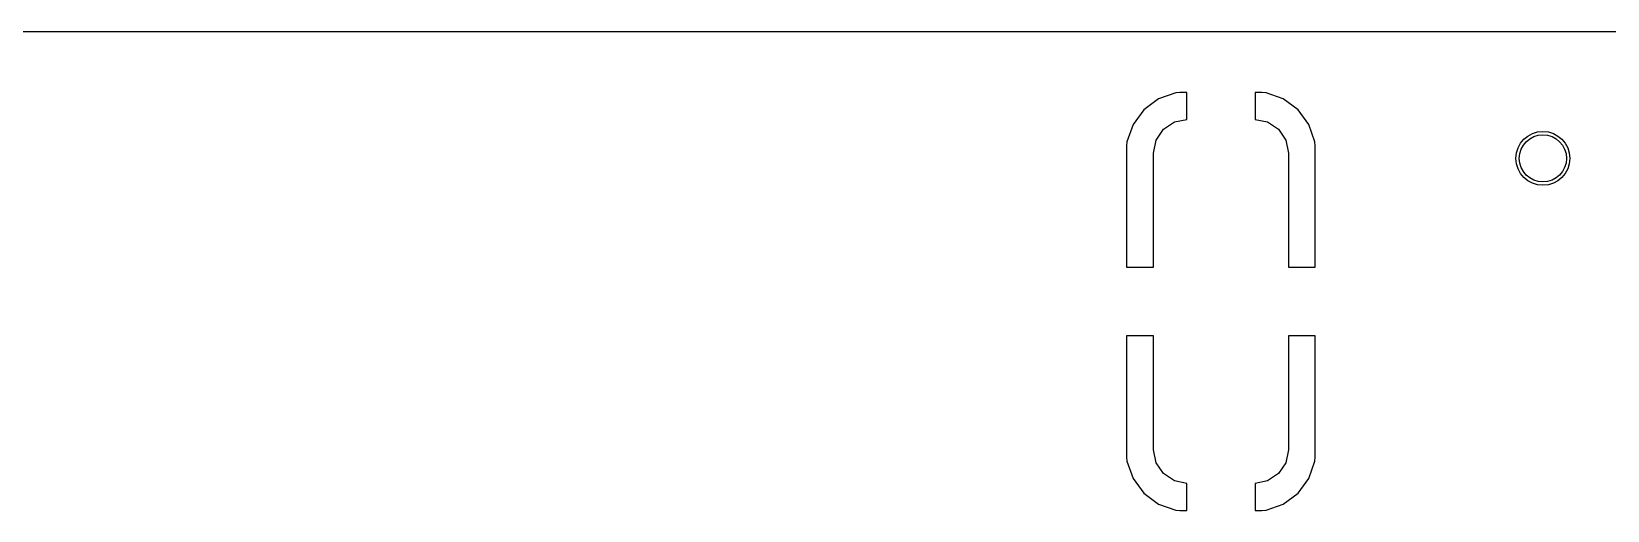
# Model space of a CAD drawing. Extents: x 4.82 to 6.81, y -4.86 to -2.87.
# Drawn here: x 5.4126 to 5.8729, y -3.0128 to -2.873 of the extents above; entities that cross this region are included whole.
import ezdxf

# ---------------------------------------------------------------- set-up
doc = ezdxf.new("R2010")
doc.units = 0
doc.header["$MEASUREMENT"] = 0
doc.layers.add('BLACK', color=7, linetype='CONTINUOUS')

msp = doc.modelspace()

# ---------------------------------------------------------------- linework, layer by layer
at = {"layer": 'BLACK', "linetype": 'CONTINUOUS'}
for p, q in [((4.82646, -2.87297), (6.80335, -2.87297)), ((5.74177, -2.89262), (5.73747, -2.8958)), ((5.74681, -2.89086), (5.74177, -2.89262)), ((5.748, -2.89075), (5.74681, -2.89086)), ((5.74998, -2.89075), (5.748, -2.89075)), ((5.748, -2.89075), (5.748, -2.89075)), ((5.74998, -2.89865), (5.74998, -2.89075)), ((5.74998, -2.89075), (5.74998, -2.89075)), ((5.77196, -2.89075), (5.76998, -2.89075)), ((5.76998, -2.89075), (5.76998, -2.89075)), ((5.76998, -2.89075), (5.76998, -2.89865)), ((5.77315, -2.89086), (5.77196, -2.89075)), ((5.77819, -2.89262), (5.77315, -2.89086)), ((5.77315, -2.89086), (5.77315, -2.89086)), ((5.78249, -2.8958), (5.77819, -2.89262)), ((5.73747, -2.8958), (5.7343, -2.90009)), ((5.73747, -2.8958), (5.73747, -2.8958)), ((5.74637, -2.89937), (5.74998, -2.89865)), ((5.76998, -2.89865), (5.77359, -2.89937)), ((5.78566, -2.90009), (5.78249, -2.8958)), ((5.78249, -2.8958), (5.78249, -2.8958)), ((5.7343, -2.90009), (5.73253, -2.90513)), ((5.74104, -2.9047), (5.74318, -2.9015)), ((5.74318, -2.9015), (5.74637, -2.89937)), ((5.77359, -2.89937), (5.77678, -2.9015)), ((5.77678, -2.9015), (5.77892, -2.9047)), ((5.78743, -2.90513), (5.78566, -2.90009)), ((5.73253, -2.90513), (5.73242, -2.90633)), ((5.73242, -2.90633), (5.73242, -2.94177)), ((5.73253, -2.90513), (5.73253, -2.90513)), ((5.7403, -2.90846), (5.74104, -2.9047)), ((5.7403, -2.94177), (5.7403, -2.90846)), ((5.77892, -2.9047), (5.77967, -2.90846)), ((5.77967, -2.90846), (5.77967, -2.94177)), ((5.78754, -2.90633), (5.78743, -2.90513)), ((5.78754, -2.94177), (5.78754, -2.90633)), ((5.78754, -2.90633), (5.78754, -2.90633)), ((5.78754, -2.90633), (5.78754, -2.90633)), ((5.73242, -2.94177), (5.73242, -2.94177)), ((5.73242, -2.94177), (5.7403, -2.94177)), ((5.77967, -2.94177), (5.78754, -2.94177)), ((5.78754, -2.94177), (5.78754, -2.94177)), ((5.7403, -2.96177), (5.73242, -2.96177)), ((5.73242, -2.96177), (5.73242, -2.96177)), ((5.73242, -2.96177), (5.73242, -2.99721)), ((5.7403, -2.99508), (5.7403, -2.96177)), ((5.78754, -2.96177), (5.77967, -2.96177)), ((5.77967, -2.96177), (5.77967, -2.99508)), ((5.78754, -2.99721), (5.78754, -2.96177)), ((5.78754, -2.96177), (5.78754, -2.96177)), ((5.74104, -2.99885), (5.7403, -2.99508)), ((5.77967, -2.99508), (5.77892, -2.99885)), ((5.73242, -2.99721), (5.73253, -2.99841)), ((5.73253, -2.99841), (5.7343, -3.00345)), ((5.74318, -3.00204), (5.74104, -2.99885)), ((5.77892, -2.99885), (5.77678, -3.00204)), ((5.78566, -3.00345), (5.78743, -2.99841)), ((5.78743, -2.99841), (5.78754, -2.99721)), ((5.78743, -2.99841), (5.78743, -2.99841)), ((5.7343, -3.00345), (5.73747, -3.00775)), ((5.74637, -3.00417), (5.74318, -3.00204)), ((5.74998, -3.00489), (5.74637, -3.00417)), ((5.74998, -3.0128), (5.74998, -3.00489)), ((5.77359, -3.00417), (5.76998, -3.00489)), ((5.76998, -3.00489), (5.76998, -3.0128)), ((5.77678, -3.00204), (5.77359, -3.00417)), ((5.78249, -3.00775), (5.78566, -3.00345)), ((5.73747, -3.00775), (5.73747, -3.00775)), ((5.73747, -3.00775), (5.74177, -3.01092)), ((5.77819, -3.01092), (5.78249, -3.00775)), ((5.78249, -3.00775), (5.78249, -3.00775)), ((5.74177, -3.01092), (5.74681, -3.01268)), ((5.74681, -3.01268), (5.74681, -3.01268)), ((5.74681, -3.01268), (5.748, -3.0128)), ((5.748, -3.0128), (5.74998, -3.0128)), ((5.74998, -3.0128), (5.74998, -3.0128)), ((5.76998, -3.0128), (5.76998, -3.0128)), ((5.76998, -3.0128), (5.77196, -3.0128)), ((5.77196, -3.0128), (5.77315, -3.01268)), ((5.77196, -3.0128), (5.77196, -3.0128)), ((5.77315, -3.01268), (5.77819, -3.01092))]:
    msp.add_line(p, q, dxfattribs=at)
at = {"layer": 'BLACK'}
msp.add_circle((5.854, -2.91), 0.00787, dxfattribs=at)
at = {"layer": 'WHITE'}
msp.add_circle((5.854, -2.91), 0.00689, dxfattribs=at)

doc.saveas('drawing.dxf')
